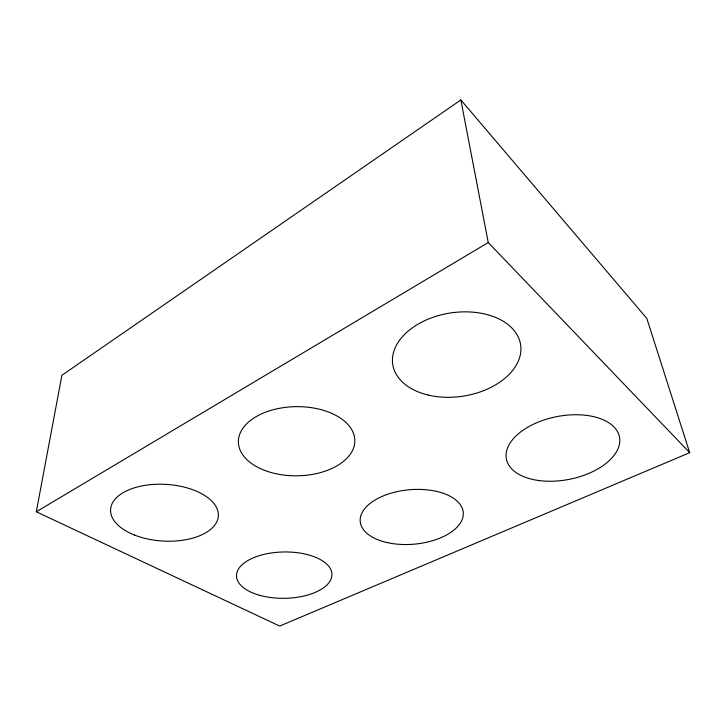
<?xml version="1.0" encoding="UTF-8"?>
<svg xmlns="http://www.w3.org/2000/svg" width="726" height="726" viewBox="0 0 726 726"><rect width="100%" height="100%" fill="white"/><g stroke="black" fill="none" stroke-linecap="round" stroke-linejoin="round"><path stroke-width="1.09" d="M36.3 511.776L61.91 375.288L460.847 99.934L646.821 318.396L689.7 452.679L279.701 626.066L36.3 511.776L488.253 242.548L460.847 99.934M488.253 242.548L689.7 452.679M428.594 395.162A64.687 42.072 -8.8 0 0 520.769 345.912A64.687 42.072 -8.8 0 0 420.69 322.68A64.687 42.072 -8.8 0 0 428.594 395.162M134.6 535.089A53.996 28.387 3.4 0 0 218.272 516.858A53.996 28.387 3.4 0 0 140.499 486.22A53.996 28.387 3.4 0 0 134.6 535.089M387.003 542.549A51.709 27.307 -5 0 0 463.297 513.101A51.709 27.307 -5 0 0 384.916 495.259A51.709 27.307 -5 0 0 387.003 542.549M259.826 595.356A47.734 23.178 -0.9 0 0 331.936 574.874A47.734 23.178 -0.9 0 0 260.861 555.199A47.734 23.178 -0.9 0 0 259.826 595.356M539.191 480.585A57.59 31.98 -11 0 0 619.541 437.433A57.59 31.98 -11 0 0 530.062 425.935A57.59 31.98 -11 0 0 539.191 480.585M267.531 471.428A58.234 34.585 -0.7 0 0 354.832 440.746A58.234 34.585 -0.7 0 0 267.431 411.524A58.234 34.585 -0.7 0 0 267.531 471.428"/></g></svg>
